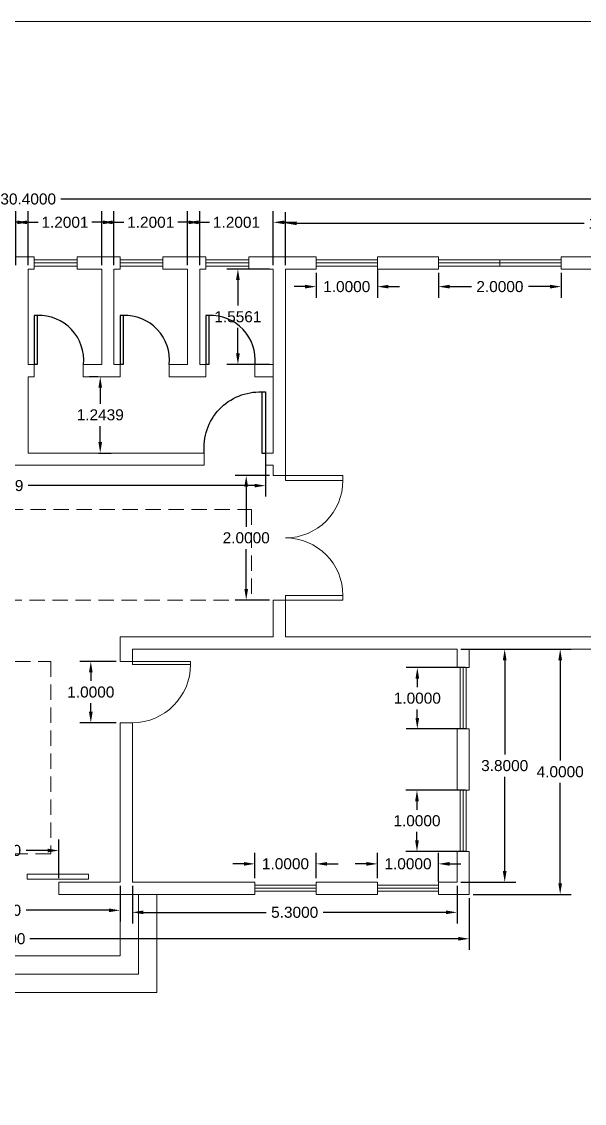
# Model space of a CAD drawing. Header units: inches. Extents: x 4 to 844, y 19 to 530.
# Drawn here: x 32.39 to 41.58, y 208.06 to 225.7 of the extents above; entities that cross this region are included whole.
import ezdxf

# ---------------------------------------------------------------- set-up
doc = ezdxf.new("R2010")
doc.units = ezdxf.units.IN
doc.header["$MEASUREMENT"] = 0
doc.linetypes.add('HIDDEN', pattern=[0.375, 0.25, -0.125])
doc.layers.add('DOOR', color=2, linetype='Continuous')
doc.layers.add('FUR', color=6, linetype='Continuous')
doc.styles.get("Standard").update_dxf_attribs({"font": 'arial.ttf'})
doc.dimstyles.get("Standard").update_dxf_attribs({"dimtxt": 0.18, "dimasz": 0.18, "dimexe": 0.18, "dimexo": 0.0625, "dimgap": 0.09, "dimtad": 0, "dimtih": 1, "dimtoh": 1, "dimdec": 4, "dimzin": 0, "dimdsep": 46, "dimtxsty": 'Standard', "dimcen": 0.09, "dimadec": 0, "dimazin": 0, "dimtfac": 1, "dimtdec": 4, "dimtofl": 0, "dimtmove": 0, "dimatfit": 3, "dimfxl": 1, "dimtolj": 1, "dimtzin": 0, "dimarcsym": 0})

# ---------------------------------------------------------------- blocks, each defined once
blk = doc.blocks.new('*D6')
at = {"color": 0, "lineweight": -2, "transparency": 16777216}
for p, q in [((36.696, 221.727), (36.696, 222.593)), ((47.496, 221.727), (47.496, 222.593)), ((36.876, 222.413), (41.571, 222.413)), ((47.316, 222.413), (42.621, 222.413))]:
    blk.add_line(p, q, dxfattribs=at)
at = {"color": 0, "lineweight": 0, "transparency": 16777216}
for points in [[(36.876, 222.443), (36.876, 222.383), (36.696, 222.413)], [(47.316, 222.443), (47.316, 222.383), (47.496, 222.413)]]:
    blk.add_solid(points, dxfattribs=at)
at = {"layer": 'Defpoints', "color": 0, "lineweight": 0, "transparency": 16777216}
for p in [(47.496, 222.413), (36.696, 221.665), (47.496, 221.665)]:
    blk.add_point(p, dxfattribs=at)
at = {"color": 0, "lineweight": 0, "transparency": 16777216, "insert": (42.096, 222.413), "char_height": 0.18, "attachment_point": 5}
blk.add_mtext('\\A1;10.8000', dxfattribs=at)
blk = doc.blocks.new('*D8')
at = {"color": 0, "lineweight": -2, "transparency": 16777216}
for p, q in [((39.558, 215.465), (40.454, 215.465)), ((40.274, 215.285), (40.274, 213.747)), ((40.274, 211.845), (40.274, 213.383)), ((39.558, 211.665), (40.454, 211.665))]:
    blk.add_line(p, q, dxfattribs=at)
at = {"color": 0, "lineweight": 0, "transparency": 16777216}
for points in [[(40.244, 215.285), (40.304, 215.285), (40.274, 215.465)], [(40.244, 211.845), (40.304, 211.845), (40.274, 211.665)]]:
    blk.add_solid(points, dxfattribs=at)
at = {"layer": 'Defpoints', "color": 0, "lineweight": 0, "transparency": 16777216}
for p in [(39.496, 215.465), (39.496, 211.665), (40.274, 211.665)]:
    blk.add_point(p, dxfattribs=at)
at = {"color": 0, "lineweight": 0, "transparency": 16777216, "insert": (40.274, 213.565), "char_height": 0.18, "attachment_point": 5}
blk.add_mtext('\\A1;3.8000', dxfattribs=at)
blk = doc.blocks.new('*D9')
at = {"color": 0, "lineweight": -2, "transparency": 16777216}
for p, q in [((34.196, 211.602), (34.196, 210.992)), ((39.496, 211.602), (39.496, 210.992)), ((34.376, 211.172), (36.383, 211.172)), ((39.316, 211.172), (37.309, 211.172))]:
    blk.add_line(p, q, dxfattribs=at)
at = {"color": 0, "lineweight": 0, "transparency": 16777216}
for points in [[(34.376, 211.202), (34.376, 211.142), (34.196, 211.172)], [(39.316, 211.202), (39.316, 211.142), (39.496, 211.172)]]:
    blk.add_solid(points, dxfattribs=at)
at = {"layer": 'Defpoints', "color": 0, "lineweight": 0, "transparency": 16777216}
for p in [(34.196, 211.665), (39.496, 211.665), (39.496, 211.172)]:
    blk.add_point(p, dxfattribs=at)
at = {"color": 0, "lineweight": 0, "transparency": 16777216, "insert": (36.846, 211.172), "char_height": 0.18, "attachment_point": 5}
blk.add_mtext('\\A1;5.3000', dxfattribs=at)
blk = doc.blocks.new('*D10')
at = {"color": 0, "lineweight": -2, "transparency": 16777216}
for p, q in [((29.996, 211.602), (29.996, 211.025)), ((33.996, 211.602), (33.996, 211.025)), ((30.176, 211.205), (31.529, 211.205)), ((33.816, 211.205), (32.463, 211.205))]:
    blk.add_line(p, q, dxfattribs=at)
at = {"color": 0, "lineweight": 0, "transparency": 16777216}
for points in [[(30.176, 211.235), (30.176, 211.175), (29.996, 211.205)], [(33.816, 211.235), (33.816, 211.175), (33.996, 211.205)]]:
    blk.add_solid(points, dxfattribs=at)
at = {"layer": 'Defpoints', "color": 0, "lineweight": 0, "transparency": 16777216}
for p in [(29.996, 211.665), (33.996, 211.665), (29.996, 211.205)]:
    blk.add_point(p, dxfattribs=at)
at = {"color": 0, "lineweight": 0, "transparency": 16777216, "insert": (31.996, 211.205), "char_height": 0.18, "attachment_point": 5}
blk.add_mtext('\\A1;4.0000', dxfattribs=at)
blk = doc.blocks.new('*D14')
at = {"color": 0, "lineweight": -2, "transparency": 16777216}
for p, q in [((17.296, 221.927), (17.296, 222.988)), ((47.696, 221.927), (47.696, 222.988)), ((17.476, 222.808), (31.963, 222.808)), ((47.516, 222.808), (33.029, 222.808))]:
    blk.add_line(p, q, dxfattribs=at)
at = {"color": 0, "lineweight": 0, "transparency": 16777216}
for points in [[(17.476, 222.838), (17.476, 222.778), (17.296, 222.808)], [(47.516, 222.838), (47.516, 222.778), (47.696, 222.808)]]:
    blk.add_solid(points, dxfattribs=at)
at = {"layer": 'Defpoints', "color": 0, "lineweight": 0, "transparency": 16777216}
for p in [(47.696, 222.808), (17.296, 221.865), (47.696, 221.865)]:
    blk.add_point(p, dxfattribs=at)
at = {"color": 0, "lineweight": 0, "transparency": 16777216, "insert": (32.496, 222.808), "char_height": 0.18, "attachment_point": 5}
blk.add_mtext('\\A1;30.4000', dxfattribs=at)
blk = doc.blocks.new('*D16')
at = {"color": 0, "lineweight": -2, "transparency": 16777216}
for p, q in [((39.758, 215.465), (41.36, 215.465)), ((41.18, 215.285), (41.18, 213.647)), ((41.18, 211.645), (41.18, 213.283)), ((39.758, 211.465), (41.36, 211.465))]:
    blk.add_line(p, q, dxfattribs=at)
at = {"color": 0, "lineweight": 0, "transparency": 16777216}
for points in [[(41.15, 215.285), (41.21, 215.285), (41.18, 215.465)], [(41.15, 211.645), (41.21, 211.645), (41.18, 211.465)]]:
    blk.add_solid(points, dxfattribs=at)
at = {"layer": 'Defpoints', "color": 0, "lineweight": 0, "transparency": 16777216}
for p in [(39.696, 215.465), (39.696, 211.465), (41.18, 211.465)]:
    blk.add_point(p, dxfattribs=at)
at = {"color": 0, "lineweight": 0, "transparency": 16777216, "insert": (41.18, 213.465), "char_height": 0.18, "attachment_point": 5}
blk.add_mtext('\\A1;4.0000', dxfattribs=at)
blk = doc.blocks.new('*D17')
at = {"color": 0, "lineweight": -2, "transparency": 16777216}
for p, q in [((24.296, 211.402), (24.296, 210.561)), ((39.696, 211.402), (39.696, 210.561)), ((24.476, 210.741), (31.471, 210.741)), ((39.516, 210.741), (32.521, 210.741))]:
    blk.add_line(p, q, dxfattribs=at)
at = {"color": 0, "lineweight": 0, "transparency": 16777216}
for points in [[(24.476, 210.771), (24.476, 210.711), (24.296, 210.741)], [(39.516, 210.771), (39.516, 210.711), (39.696, 210.741)]]:
    blk.add_solid(points, dxfattribs=at)
at = {"layer": 'Defpoints', "color": 0, "lineweight": 0, "transparency": 16777216}
for p in [(24.296, 211.465), (39.696, 211.465), (24.296, 210.741)]:
    blk.add_point(p, dxfattribs=at)
at = {"color": 0, "lineweight": 0, "transparency": 16777216, "insert": (31.996, 210.741), "char_height": 0.18, "attachment_point": 5}
blk.add_mtext('\\A1;15.4000', dxfattribs=at)
blk = doc.blocks.new('*D23')
at = {"color": 0, "lineweight": -2, "transparency": 16777216}
for p, q in [((36.433, 218.297), (35.875, 218.297)), ((36.055, 218.117), (36.055, 217.463)), ((36.055, 216.445), (36.055, 217.099)), ((36.433, 216.265), (35.875, 216.265))]:
    blk.add_line(p, q, dxfattribs=at)
at = {"color": 0, "lineweight": 0, "transparency": 16777216}
for points in [[(36.025, 218.117), (36.085, 218.117), (36.055, 218.297)], [(36.025, 216.445), (36.085, 216.445), (36.055, 216.265)]]:
    blk.add_solid(points, dxfattribs=at)
at = {"layer": 'Defpoints', "color": 0, "lineweight": 0, "transparency": 16777216}
for p in [(36.496, 218.297), (36.055, 216.265), (36.496, 216.265)]:
    blk.add_point(p, dxfattribs=at)
at = {"color": 0, "lineweight": 0, "transparency": 16777216, "insert": (36.055, 217.281), "char_height": 0.18, "attachment_point": 5}
blk.add_mtext('\\A1;2.0000', dxfattribs=at)
blk = doc.blocks.new('*D25')
at = {"color": 0, "lineweight": -2, "transparency": 16777216}
for p, q in [((33.933, 215.265), (33.338, 215.265)), ((33.518, 215.085), (33.518, 214.947)), ((33.518, 214.445), (33.518, 214.583)), ((33.933, 214.265), (33.338, 214.265))]:
    blk.add_line(p, q, dxfattribs=at)
at = {"color": 0, "lineweight": 0, "transparency": 16777216}
for points in [[(33.488, 215.085), (33.548, 215.085), (33.518, 215.265)], [(33.488, 214.445), (33.548, 214.445), (33.518, 214.265)]]:
    blk.add_solid(points, dxfattribs=at)
at = {"layer": 'Defpoints', "color": 0, "lineweight": 0, "transparency": 16777216}
for p in [(33.996, 215.265), (33.518, 214.265), (33.996, 214.265)]:
    blk.add_point(p, dxfattribs=at)
at = {"color": 0, "lineweight": 0, "transparency": 16777216, "insert": (33.518, 214.765), "char_height": 0.18, "attachment_point": 5}
blk.add_mtext('\\A1;1.0000', dxfattribs=at)
blk = doc.blocks.new('*D26')
at = {"color": 0, "lineweight": -2, "transparency": 16777216}
for p, q in [((30.996, 211.727), (30.996, 212.361)), ((32.996, 211.727), (32.996, 212.361)), ((31.176, 212.181), (31.531, 212.181)), ((32.816, 212.181), (32.461, 212.181))]:
    blk.add_line(p, q, dxfattribs=at)
at = {"color": 0, "lineweight": 0, "transparency": 16777216}
for points in [[(31.176, 212.211), (31.176, 212.151), (30.996, 212.181)], [(32.816, 212.211), (32.816, 212.151), (32.996, 212.181)]]:
    blk.add_solid(points, dxfattribs=at)
at = {"layer": 'Defpoints', "color": 0, "lineweight": 0, "transparency": 16777216}
for p in [(30.996, 212.181), (30.996, 211.665), (32.996, 211.665)]:
    blk.add_point(p, dxfattribs=at)
at = {"color": 0, "lineweight": 0, "transparency": 16777216, "insert": (31.996, 212.181), "char_height": 0.18, "attachment_point": 5}
blk.add_mtext('\\A1;2.0000', dxfattribs=at)
blk = doc.blocks.new('*D29')
at = {"color": 0, "lineweight": -2, "transparency": 16777216}
for p, q in [((39.196, 221.602), (39.196, 221.199)), ((41.196, 221.602), (41.196, 221.199)), ((39.376, 221.379), (39.731, 221.379)), ((41.016, 221.379), (40.661, 221.379))]:
    blk.add_line(p, q, dxfattribs=at)
at = {"color": 0, "lineweight": 0, "transparency": 16777216}
for points in [[(39.376, 221.409), (39.376, 221.349), (39.196, 221.379)], [(41.016, 221.409), (41.016, 221.349), (41.196, 221.379)]]:
    blk.add_solid(points, dxfattribs=at)
at = {"layer": 'Defpoints', "color": 0, "lineweight": 0, "transparency": 16777216}
for p in [(39.196, 221.665), (41.196, 221.665), (39.196, 221.379)]:
    blk.add_point(p, dxfattribs=at)
at = {"color": 0, "lineweight": 0, "transparency": 16777216, "insert": (40.196, 221.379), "char_height": 0.18, "attachment_point": 5}
blk.add_mtext('\\A1;2.0000', dxfattribs=at)
blk = doc.blocks.new('*D30')
at = {"color": 0, "lineweight": -2, "transparency": 16777216}
for p, q in [((38.196, 221.652), (38.196, 221.199)), ((37.196, 221.602), (37.196, 221.199)), ((37.016, 221.379), (36.836, 221.379)), ((38.376, 221.379), (38.556, 221.379))]:
    blk.add_line(p, q, dxfattribs=at)
at = {"color": 0, "lineweight": 0, "transparency": 16777216}
for points in [[(37.016, 221.409), (37.016, 221.349), (37.196, 221.379)], [(38.376, 221.409), (38.376, 221.349), (38.196, 221.379)]]:
    blk.add_solid(points, dxfattribs=at)
at = {"layer": 'Defpoints', "color": 0, "lineweight": 0, "transparency": 16777216}
for p in [(37.196, 221.665), (38.196, 221.715), (38.196, 221.379)]:
    blk.add_point(p, dxfattribs=at)
at = {"color": 0, "lineweight": 0, "transparency": 16777216, "insert": (37.696, 221.379), "char_height": 0.18, "attachment_point": 5}
blk.add_mtext('\\A1;1.0000', dxfattribs=at)
blk = doc.blocks.new('*D35')
at = {"color": 0, "lineweight": -2, "transparency": 16777216}
for p, q in [((39.633, 215.165), (38.668, 215.165)), ((38.848, 214.985), (38.848, 214.847)), ((38.848, 214.345), (38.848, 214.483)), ((39.633, 214.165), (38.668, 214.165))]:
    blk.add_line(p, q, dxfattribs=at)
at = {"color": 0, "lineweight": 0, "transparency": 16777216}
for points in [[(38.818, 214.985), (38.878, 214.985), (38.848, 215.165)], [(38.818, 214.345), (38.878, 214.345), (38.848, 214.165)]]:
    blk.add_solid(points, dxfattribs=at)
at = {"layer": 'Defpoints', "color": 0, "lineweight": 0, "transparency": 16777216}
for p in [(39.696, 215.165), (38.848, 214.165), (39.696, 214.165)]:
    blk.add_point(p, dxfattribs=at)
at = {"color": 0, "lineweight": 0, "transparency": 16777216, "insert": (38.848, 214.665), "char_height": 0.18, "attachment_point": 5}
blk.add_mtext('\\A1;1.0000', dxfattribs=at)
blk = doc.blocks.new('*D36')
at = {"color": 0, "lineweight": -2, "transparency": 16777216}
for p, q in [((39.633, 213.165), (38.662, 213.165)), ((38.842, 212.985), (38.842, 212.847)), ((38.842, 212.345), (38.842, 212.483)), ((39.633, 212.165), (38.662, 212.165))]:
    blk.add_line(p, q, dxfattribs=at)
at = {"color": 0, "lineweight": 0, "transparency": 16777216}
for points in [[(38.812, 212.985), (38.872, 212.985), (38.842, 213.165)], [(38.812, 212.345), (38.872, 212.345), (38.842, 212.165)]]:
    blk.add_solid(points, dxfattribs=at)
at = {"layer": 'Defpoints', "color": 0, "lineweight": 0, "transparency": 16777216}
for p in [(39.696, 213.165), (38.842, 212.165), (39.696, 212.165)]:
    blk.add_point(p, dxfattribs=at)
at = {"color": 0, "lineweight": 0, "transparency": 16777216, "insert": (38.842, 212.665), "char_height": 0.18, "attachment_point": 5}
blk.add_mtext('\\A1;1.0000', dxfattribs=at)
blk = doc.blocks.new('*D37')
at = {"color": 0, "lineweight": -2, "transparency": 16777216}
for p, q in [((38.196, 211.727), (38.196, 212.143)), ((39.196, 211.677), (39.196, 212.143)), ((38.016, 211.963), (37.836, 211.963)), ((39.376, 211.963), (39.556, 211.963))]:
    blk.add_line(p, q, dxfattribs=at)
at = {"color": 0, "lineweight": 0, "transparency": 16777216}
for points in [[(38.016, 211.993), (38.016, 211.933), (38.196, 211.963)], [(39.376, 211.993), (39.376, 211.933), (39.196, 211.963)]]:
    blk.add_solid(points, dxfattribs=at)
at = {"layer": 'Defpoints', "color": 0, "lineweight": 0, "transparency": 16777216}
for p in [(38.196, 211.963), (38.196, 211.665), (39.196, 211.615)]:
    blk.add_point(p, dxfattribs=at)
at = {"color": 0, "lineweight": 0, "transparency": 16777216, "insert": (38.696, 211.963), "char_height": 0.18, "attachment_point": 5}
blk.add_mtext('\\A1;1.0000', dxfattribs=at)
blk = doc.blocks.new('*D38')
at = {"color": 0, "lineweight": -2, "transparency": 16777216}
for p, q in [((36.196, 211.727), (36.196, 212.143)), ((37.196, 211.727), (37.196, 212.143)), ((36.016, 211.963), (35.836, 211.963)), ((37.376, 211.963), (37.556, 211.963))]:
    blk.add_line(p, q, dxfattribs=at)
at = {"color": 0, "lineweight": 0, "transparency": 16777216}
for points in [[(36.016, 211.993), (36.016, 211.933), (36.196, 211.963)], [(37.376, 211.993), (37.376, 211.933), (37.196, 211.963)]]:
    blk.add_solid(points, dxfattribs=at)
at = {"layer": 'Defpoints', "color": 0, "lineweight": 0, "transparency": 16777216}
for p in [(37.196, 211.963), (36.196, 211.665), (37.196, 211.665)]:
    blk.add_point(p, dxfattribs=at)
at = {"color": 0, "lineweight": 0, "transparency": 16777216, "insert": (36.696, 211.963), "char_height": 0.18, "attachment_point": 5}
blk.add_mtext('\\A1;1.0000', dxfattribs=at)
blk = doc.blocks.new('DESK4')
at = {"color": 0}
for p, q in [((0, 1), (-0.06, 1)), ((0, 0), (-0.06, 0))]:
    blk.add_line(p, q, dxfattribs=at)
blk.add_lwpolyline([(-0.06, 1), (-0.06, 0)], dxfattribs=at)
blk.add_lwpolyline([(0.944, 0, 0.455404), (0, 1), (0, 0)], format="xyb", dxfattribs=at)
blk = doc.blocks.new('*D82')
at = {"color": 0, "lineweight": -2, "transparency": 16777216}
for p, q in [((31.096, 221.727), (31.096, 222.608)), ((32.296, 221.727), (32.296, 222.608)), ((30.916, 222.428), (30.736, 222.428)), ((32.476, 222.428), (32.656, 222.428))]:
    blk.add_line(p, q, dxfattribs=at)
at = {"color": 0, "lineweight": 0, "transparency": 16777216}
for points in [[(30.916, 222.458), (30.916, 222.398), (31.096, 222.428)], [(32.476, 222.458), (32.476, 222.398), (32.296, 222.428)]]:
    blk.add_solid(points, dxfattribs=at)
at = {"layer": 'Defpoints', "color": 0, "lineweight": 0, "transparency": 16777216}
for p in [(32.296, 222.428), (31.096, 221.665), (32.296, 221.665)]:
    blk.add_point(p, dxfattribs=at)
at = {"color": 0, "lineweight": 0, "transparency": 16777216, "insert": (31.696, 222.428), "char_height": 0.18, "attachment_point": 5}
blk.add_mtext('\\A1;1.2001', dxfattribs=at)
blk = doc.blocks.new('*D83')
at = {"color": 0, "lineweight": -2, "transparency": 16777216}
for p, q in [((32.496, 221.727), (32.496, 222.608)), ((33.696, 221.727), (33.696, 222.608)), ((32.316, 222.428), (32.136, 222.428)), ((33.876, 222.428), (34.056, 222.428))]:
    blk.add_line(p, q, dxfattribs=at)
at = {"color": 0, "lineweight": 0, "transparency": 16777216}
for points in [[(32.316, 222.458), (32.316, 222.398), (32.496, 222.428)], [(33.876, 222.458), (33.876, 222.398), (33.696, 222.428)]]:
    blk.add_solid(points, dxfattribs=at)
at = {"layer": 'Defpoints', "color": 0, "lineweight": 0, "transparency": 16777216}
for p in [(33.696, 222.428), (32.496, 221.665), (33.696, 221.665)]:
    blk.add_point(p, dxfattribs=at)
at = {"color": 0, "lineweight": 0, "transparency": 16777216, "insert": (33.096, 222.428), "char_height": 0.18, "attachment_point": 5}
blk.add_mtext('\\A1;1.2001', dxfattribs=at)
blk = doc.blocks.new('*D84')
at = {"color": 0, "lineweight": -2, "transparency": 16777216}
for p, q in [((33.896, 221.727), (33.896, 222.608)), ((35.096, 221.727), (35.096, 222.608)), ((33.716, 222.428), (33.536, 222.428)), ((35.276, 222.428), (35.456, 222.428))]:
    blk.add_line(p, q, dxfattribs=at)
at = {"color": 0, "lineweight": 0, "transparency": 16777216}
for points in [[(33.716, 222.458), (33.716, 222.398), (33.896, 222.428)], [(35.276, 222.458), (35.276, 222.398), (35.096, 222.428)]]:
    blk.add_solid(points, dxfattribs=at)
at = {"layer": 'Defpoints', "color": 0, "lineweight": 0, "transparency": 16777216}
for p in [(35.096, 222.428), (33.896, 221.665), (35.096, 221.665)]:
    blk.add_point(p, dxfattribs=at)
at = {"color": 0, "lineweight": 0, "transparency": 16777216, "insert": (34.496, 222.428), "char_height": 0.18, "attachment_point": 5}
blk.add_mtext('\\A1;1.2001', dxfattribs=at)
blk = doc.blocks.new('*D85')
at = {"color": 0, "lineweight": -2, "transparency": 16777216}
for p, q in [((35.296, 221.727), (35.296, 222.608)), ((36.496, 221.727), (36.496, 222.608)), ((35.116, 222.428), (34.936, 222.428)), ((36.676, 222.428), (36.856, 222.428))]:
    blk.add_line(p, q, dxfattribs=at)
at = {"color": 0, "lineweight": 0, "transparency": 16777216}
for points in [[(35.116, 222.458), (35.116, 222.398), (35.296, 222.428)], [(36.676, 222.458), (36.676, 222.398), (36.496, 222.428)]]:
    blk.add_solid(points, dxfattribs=at)
at = {"layer": 'Defpoints', "color": 0, "lineweight": 0, "transparency": 16777216}
for p in [(36.496, 222.428), (35.296, 221.665), (36.496, 221.665)]:
    blk.add_point(p, dxfattribs=at)
at = {"color": 0, "lineweight": 0, "transparency": 16777216, "insert": (35.896, 222.428), "char_height": 0.18, "attachment_point": 5}
blk.add_mtext('\\A1;1.2001', dxfattribs=at)
blk = doc.blocks.new('*D86')
at = {"color": 0, "lineweight": -2, "transparency": 16777216}
for p, q in [((36.433, 221.665), (35.739, 221.665)), ((35.919, 221.485), (35.919, 221.069)), ((35.919, 220.289), (35.919, 220.705)), ((36.433, 220.109), (35.739, 220.109))]:
    blk.add_line(p, q, dxfattribs=at)
at = {"color": 0, "lineweight": 0, "transparency": 16777216}
for points in [[(35.889, 221.485), (35.949, 221.485), (35.919, 221.665)], [(35.889, 220.289), (35.949, 220.289), (35.919, 220.109)]]:
    blk.add_solid(points, dxfattribs=at)
at = {"layer": 'Defpoints', "color": 0, "lineweight": 0, "transparency": 16777216}
for p in [(36.496, 221.665), (35.919, 220.109), (36.496, 220.109)]:
    blk.add_point(p, dxfattribs=at)
at = {"color": 0, "lineweight": 0, "transparency": 16777216, "insert": (35.919, 220.887), "char_height": 0.18, "attachment_point": 5}
blk.add_mtext('\\A1;1.5561', dxfattribs=at)
blk = doc.blocks.new('*D87')
at = {"color": 0, "lineweight": -2, "transparency": 16777216}
for p, q in [((33.633, 219.909), (33.492, 219.909)), ((33.672, 219.729), (33.672, 219.469)), ((33.672, 218.845), (33.672, 219.105)), ((33.642, 218.665), (33.852, 218.665))]:
    blk.add_line(p, q, dxfattribs=at)
at = {"color": 0, "lineweight": 0, "transparency": 16777216}
for points in [[(33.642, 219.729), (33.702, 219.729), (33.672, 219.909)], [(33.642, 218.845), (33.702, 218.845), (33.672, 218.665)]]:
    blk.add_solid(points, dxfattribs=at)
at = {"layer": 'Defpoints', "color": 0, "lineweight": 0, "transparency": 16777216}
for p in [(33.696, 219.909), (33.579, 218.665), (33.672, 218.665)]:
    blk.add_point(p, dxfattribs=at)
at = {"color": 0, "lineweight": 0, "transparency": 16777216, "insert": (33.672, 219.287), "char_height": 0.18, "attachment_point": 5}
blk.add_mtext('\\A1;1.2439', dxfattribs=at)
blk = doc.blocks.new('*D88')
at = {"color": 0, "lineweight": -2, "transparency": 16777216}
for p, q in [((27.696, 219.52), (27.696, 217.953)), ((36.371, 219.598), (36.371, 217.953)), ((27.876, 218.133), (31.569, 218.133)), ((36.191, 218.133), (32.497, 218.133))]:
    blk.add_line(p, q, dxfattribs=at)
at = {"color": 0, "lineweight": 0, "transparency": 16777216}
for points in [[(27.876, 218.163), (27.876, 218.103), (27.696, 218.133)], [(36.191, 218.163), (36.191, 218.103), (36.371, 218.133)]]:
    blk.add_solid(points, dxfattribs=at)
at = {"layer": 'Defpoints', "color": 0, "lineweight": 0, "transparency": 16777216}
for p in [(27.696, 219.583), (36.371, 219.661), (36.371, 218.133)]:
    blk.add_point(p, dxfattribs=at)
at = {"color": 0, "lineweight": 0, "transparency": 16777216, "insert": (32.033, 218.133), "char_height": 0.18, "attachment_point": 5}
blk.add_mtext('\\A1;8.6749', dxfattribs=at)

msp = doc.modelspace()

# ---------------------------------------------------------------- linework, layer by layer
at = {"lineweight": 0}
for p, q in [((31.89574, 221.86499), (32.59574, 221.86499)), ((32.59574, 221.66499), (32.59574, 221.86499)), ((33.2958, 221.86499), (33.9958, 221.86499)), ((33.9958, 221.66499), (33.9958, 221.86499)), ((34.69586, 221.86499), (35.39586, 221.86499)), ((35.39586, 221.66499), (35.39586, 221.86499)), ((32.49574, 221.66499), (32.49574, 220.10891)), ((32.49574, 221.66499), (32.59574, 221.66499)), ((33.2958, 221.66499), (33.6958, 221.66499)), ((33.6958, 221.66499), (33.6958, 220.10891)), ((33.8958, 221.66499), (33.8958, 220.10891)), ((33.8958, 221.66499), (33.9958, 221.66499)), ((34.69586, 221.66499), (35.09586, 221.66499)), ((35.09586, 221.66499), (35.09586, 220.10891)), ((35.29586, 221.66499), (35.29586, 220.10891)), ((35.29586, 221.66499), (35.39586, 221.66499)), ((36.09592, 221.66499), (36.49592, 221.66499)), ((36.09592, 221.66499), (36.49592, 221.66499)), ((36.49592, 221.66499), (36.49592, 218.66499)), ((36.69592, 221.66499), (37.19592, 221.66499)), ((36.69592, 221.66499), (36.69592, 218.26499)), ((38.19592, 221.66499), (39.19592, 221.66499)), ((41.19592, 221.66499), (42.19592, 221.66499)), ((32.49574, 220.10891), (32.64374, 220.10891)), ((33.39574, 220.10891), (33.6958, 220.10891)), ((33.8958, 220.10891), (34.0438, 220.10891)), ((34.7958, 220.10891), (35.09586, 220.10891)), ((35.29586, 220.10891), (35.44386, 220.10891)), ((36.19586, 220.10891), (36.49592, 220.10891)), ((32.49574, 219.90891), (32.49574, 218.66499)), ((32.49574, 219.90891), (32.59574, 219.90891)), ((33.39574, 219.90891), (33.9958, 219.90891)), ((34.7958, 219.90891), (35.39586, 219.90891)), ((36.19586, 219.90891), (36.49592, 219.90891)), ((32.49574, 218.66499), (35.37086, 218.66499)), ((36.31108, 218.66499), (36.49592, 218.66499)), ((32.09592, 218.46499), (35.37084, 218.46499)), ((36.37084, 218.46499), (36.49592, 218.46499)), ((36.49592, 218.46499), (36.49592, 218.29697)), ((36.49592, 216.26499), (36.49592, 215.66499)), ((36.69592, 216.26499), (36.69592, 215.66499)), ((33.99592, 215.66499), (36.49592, 215.66499)), ((33.99592, 215.66499), (33.99592, 215.26499)), ((36.69592, 215.66499), (42.19592, 215.66499)), ((36.69592, 215.66499), (39.49592, 215.66499)), ((34.19592, 215.46499), (39.49592, 215.46499)), ((34.19592, 215.46499), (34.19592, 215.26499)), ((39.49592, 215.46499), (39.49592, 215.16499)), ((33.99592, 214.26499), (33.99592, 211.66499)), ((34.19592, 214.26499), (34.19592, 211.66499)), ((39.49592, 214.16499), (39.49592, 213.16499)), ((39.49592, 212.16499), (39.49592, 211.66499)), ((33.99592, 211.66499), (32.99592, 211.66499)), ((35.49592, 211.66499), (34.19592, 211.66499)), ((36.19592, 211.66499), (35.49592, 211.66499)), ((38.19592, 211.66499), (37.19592, 211.66499)), ((39.49592, 211.66499), (39.19592, 211.66499)), ((33.99592, 211.46499), (33.99592, 210.46499)), ((34.29592, 211.46499), (34.29592, 210.16499)), ((34.59592, 211.46499), (34.59592, 209.86499)), ((33.99592, 210.46499), (29.99592, 210.46499)), ((34.29592, 210.16499), (29.69592, 210.16499)), ((34.59592, 209.86499), (29.39592, 209.86499))]:
    msp.add_line(p, q, dxfattribs=at)
at = {"color": 40, "lineweight": 0, "true_color": 0xf8d731}
for p, q in [((32.59574, 221.81499), (33.2958, 221.81499)), ((33.2958, 221.66499), (33.2958, 221.86499)), ((33.9958, 221.81499), (34.69586, 221.81499)), ((34.69586, 221.66499), (34.69586, 221.86499)), ((35.39586, 221.81499), (36.09592, 221.81499)), ((36.09592, 221.86499), (37.19592, 221.86499)), ((36.09592, 221.86499), (37.19592, 221.86499)), ((36.09592, 221.66499), (36.09592, 221.86499)), ((37.19592, 221.66499), (37.19592, 221.86499)), ((37.19592, 221.81499), (38.19592, 221.81499)), ((38.19592, 221.86499), (39.19592, 221.86499)), ((38.19592, 221.66499), (38.19592, 221.86499)), ((39.19592, 221.66499), (39.19592, 221.86499)), ((39.19592, 221.81499), (41.19592, 221.81499)), ((40.19592, 221.71499), (40.19592, 221.81499)), ((41.19592, 221.86499), (42.19592, 221.86499)), ((41.19592, 221.66499), (41.19592, 221.86499)), ((32.59574, 221.76499), (33.2958, 221.76499)), ((32.59574, 221.71499), (33.2958, 221.71499)), ((33.9958, 221.76499), (34.69586, 221.76499)), ((33.9958, 221.71499), (34.69586, 221.71499)), ((35.39586, 221.76499), (36.09592, 221.76499)), ((35.39586, 221.71499), (36.09592, 221.71499)), ((37.19592, 221.76499), (38.19592, 221.76499)), ((37.19592, 221.71499), (38.19592, 221.71499)), ((39.19592, 221.76499), (41.19592, 221.76499)), ((39.19592, 221.71499), (41.19592, 221.71499)), ((32.49574, 220.10891), (32.59574, 220.10891)), ((32.59574, 220.10891), (32.59574, 219.90891)), ((33.39574, 220.10891), (33.39574, 219.90891)), ((33.8958, 220.10891), (33.9958, 220.10891)), ((33.9958, 220.10891), (33.9958, 219.90891)), ((34.7958, 220.10891), (34.7958, 219.90891)), ((35.29586, 220.10891), (35.39586, 220.10891)), ((35.39586, 220.10891), (35.39586, 219.90891)), ((36.19586, 220.10891), (36.19586, 219.90891)), ((35.37084, 218.66499), (35.37084, 218.46499)), ((36.37084, 218.66499), (36.37084, 218.46499)), ((36.69592, 218.29697), (36.49592, 218.29697)), ((36.49592, 216.26499), (36.69592, 216.26499)), ((39.69592, 215.46499), (42.19592, 215.46499)), ((42.19592, 215.46499), (39.69592, 215.46499)), ((39.69592, 215.46499), (39.69592, 215.16499)), ((34.19592, 215.26499), (33.99592, 215.26499)), ((39.49592, 215.16499), (39.69592, 215.16499)), ((39.54592, 215.16499), (39.54592, 214.16499)), ((39.59592, 215.16499), (39.59592, 214.16499)), ((39.64592, 215.16499), (39.64592, 214.16499)), ((34.19592, 214.26499), (33.99592, 214.26499)), ((34.19592, 214.26499), (33.99592, 214.26499)), ((39.49592, 214.16499), (39.69592, 214.16499)), ((39.69592, 214.16499), (39.69592, 213.16499)), ((39.49592, 213.16499), (39.69592, 213.16499)), ((39.54592, 213.16499), (39.54592, 212.16499)), ((39.59592, 213.16499), (39.59592, 212.16499)), ((39.64592, 213.16499), (39.64592, 212.16499)), ((39.49592, 212.16499), (39.69592, 212.16499)), ((39.69592, 212.16499), (39.69592, 211.46499)), ((32.48127, 211.79556), (33.48127, 211.79556)), ((32.48127, 211.71556), (32.48127, 211.79556)), ((33.48127, 211.79556), (33.48127, 211.71556)), ((33.48127, 211.71556), (32.48127, 211.71556)), ((32.99592, 211.66499), (32.99592, 211.46499)), ((36.19592, 211.66499), (36.19592, 211.46499)), ((37.19592, 211.61499), (36.19592, 211.61499)), ((37.19592, 211.66499), (37.19592, 211.46499)), ((38.19592, 211.66499), (38.19592, 211.46499)), ((39.19592, 211.61499), (38.19592, 211.61499)), ((39.19592, 211.66499), (39.19592, 211.46499)), ((36.19592, 211.46499), (32.99592, 211.46499)), ((37.19592, 211.56499), (36.19592, 211.56499)), ((37.19592, 211.51499), (36.19592, 211.51499)), ((38.19592, 211.46499), (37.19592, 211.46499)), ((39.19592, 211.56499), (38.19592, 211.56499)), ((39.19592, 211.51499), (38.19592, 211.51499)), ((39.69592, 211.46499), (39.19592, 211.46499))]:
    msp.add_line(p, q, dxfattribs=at)
at = {"lineweight": 0}
msp.add_lwpolyline([(6.10626, 225.70189), (59.26807, 225.70189), (59.26807, 207.59578), (6.10626, 207.59578)], close=True, dxfattribs=at)
at = {"linetype": 'HIDDEN', "lineweight": 0}
for points in [[(28.03607, 217.74344), (36.14376, 217.74344), (36.14376, 216.26499), (28.03607, 216.26499)], [(31.15617, 215.26408), (32.86424, 215.26408), (32.86424, 212.12508), (31.15617, 212.12508)]]:
    msp.add_lwpolyline(points, close=True, dxfattribs=at)
at = {"layer": 'DOOR', "lineweight": 0}
for points in [[(36.69592, 218.29697), (37.63312, 218.29697), (37.63312, 218.21743), (36.69592, 218.21743)], [(36.69592, 216.26349), (37.63312, 216.26349), (37.63312, 216.34303), (36.69592, 216.34303)], [(34.19592, 215.26499), (35.1472, 215.26499), (35.1472, 215.21743), (34.19592, 215.21743)]]:
    msp.add_lwpolyline(points, close=True, dxfattribs=at)
for centre, radius, start, end in [((36.69592, 218.21743), 0.9372, 270, 0), ((36.69592, 216.34303), 0.9372, 0, 90), ((34.19592, 215.21743), 0.95128, 270, 0)]:
    msp.add_arc(centre, radius, start, end, dxfattribs=at)

# ---------------------------------------------------------------- block references
at = {"layer": 'FUR', "color": 40, "lineweight": 0, "true_color": 0xf8d731}
for p, xscale, yscale, zscale in [((32.64374, 220.10891), 0.8, 0.8, 0.8), ((34.0438, 220.10891), 0.8, 0.8, 0.8), ((35.44386, 220.10891), 0.8, 0.8, 0.8), ((36.31108, 218.66499), -0.99599986897069, 0.99599986897069, 0.99599986897069)]:
    msp.add_blockref('DESK4', p, dxfattribs=dict(at, xscale=xscale, yscale=yscale, zscale=zscale))

# ---------------------------------------------------------------- dimensions: what is measured, and where the dimension line sits
at = {"color": 3, "lineweight": 0}
for base, p1, p2, picture, middle in [((47.69592, 222.80797), (17.29592, 221.86499), (47.69592, 221.86499), '*D14', (32.49592, 222.80797)), ((24.29592, 210.74097), (39.69592, 211.46499), (24.29592, 211.46499), '*D17', (31.99592, 210.74097))]:
    dim = msp.add_linear_dim(base=base, p1=p1, p2=p2, dimstyle='Standard', dxfattribs=at)
    dim.commit()
    dim.dimension.update_dxf_attribs({"geometry": picture, "text_midpoint": middle, "dimtype": 160})
at = {"color": 1, "lineweight": 0}
for base, p1, p2, picture, middle in [((32.29574, 222.42845), (31.09568, 221.66499), (32.29574, 221.66499), '*D82', (31.69571, 222.42845)), ((33.6958, 222.42845), (32.49574, 221.66499), (33.6958, 221.66499), '*D83', (33.09577, 222.42845)), ((35.09586, 222.42845), (33.8958, 221.66499), (35.09586, 221.66499), '*D84', (34.49583, 222.42845)), ((36.49592, 222.42845), (35.29586, 221.66499), (36.49592, 221.66499), '*D85', (35.89589, 222.42845)), ((47.49592, 222.41345), (36.69592, 221.66499), (47.49592, 221.66499), '*D6', (42.09592, 222.41345)), ((36.37084, 218.13275), (27.69592, 219.58276), (36.37084, 219.66099), '*D88', (32.03338, 218.13275))]:
    dim = msp.add_linear_dim(base=base, p1=p1, p2=p2, dimstyle='Standard', dxfattribs=at)
    dim.commit()
    dim.dimension.update_dxf_attribs({"geometry": picture, "text_midpoint": middle})
for base, p1, p2, picture, middle in [((35.91912, 220.10891), (36.49592, 221.66499), (36.49592, 220.10891), '*D86', (35.91912, 220.88695)), ((33.67199, 218.66499), (33.69577, 219.90891), (33.57914, 218.66499), '*D87', (33.67199, 219.28695))]:
    dim = msp.add_linear_dim(base=base, p1=p1, p2=p2, angle=90, dimstyle='Standard', dxfattribs=at)
    dim.commit()
    dim.dimension.update_dxf_attribs({"geometry": picture, "text_midpoint": middle})
at = {"color": 3, "lineweight": 0}
for base, p1, p2, picture, middle in [((38.19592, 221.37872), (37.19592, 221.66499), (38.19592, 221.71499), '*D30', (37.69592, 221.37872)), ((39.19592, 221.37872), (41.19592, 221.66499), (39.19592, 221.66499), '*D29', (40.19592, 221.37872)), ((30.99592, 212.18097), (32.99592, 211.66499), (30.99592, 211.66499), '*D26', (31.99592, 212.18097)), ((37.19592, 211.96278), (36.19592, 211.66499), (37.19592, 211.66499), '*D38', (36.69592, 211.96278)), ((38.19592, 211.96278), (39.19592, 211.61499), (38.19592, 211.66499), '*D37', (38.69592, 211.96278))]:
    dim = msp.add_linear_dim(base=base, p1=p1, p2=p2, dimstyle='Standard', dxfattribs=at)
    dim.commit()
    dim.dimension.update_dxf_attribs({"geometry": picture, "text_midpoint": middle})
dim = msp.add_linear_dim(base=(36.0546, 216.26499), p1=(36.49592, 218.29697), p2=(36.49592, 216.26499), angle=90, text='2.0000', dimstyle='Standard', dxfattribs=at)
dim.commit()
dim.dimension.update_dxf_attribs({"geometry": '*D23', "text_midpoint": (36.0546, 217.28098)})
at = {"color": 1, "lineweight": 0}
dim = msp.add_linear_dim(base=(40.27449, 211.66499), p1=(39.49592, 215.46499), p2=(39.49592, 211.66499), angle=90, dimstyle='Standard', dxfattribs=at)
dim.commit()
dim.dimension.update_dxf_attribs({"geometry": '*D8', "text_midpoint": (40.27449, 213.56499), "dimtype": 160})
at = {"color": 3, "lineweight": 0}
for base, p1, p2, picture, middle in [((41.17973, 211.46499), (39.69592, 215.46499), (39.69592, 211.46499), '*D16', (41.17973, 213.46499)), ((38.8481, 214.16499), (39.69592, 215.16499), (39.69592, 214.16499), '*D35', (38.8481, 214.66499)), ((38.84197, 212.16499), (39.69592, 213.16499), (39.69592, 212.16499), '*D36', (38.84197, 212.66499))]:
    dim = msp.add_linear_dim(base=base, p1=p1, p2=p2, angle=90, dimstyle='Standard', dxfattribs=at)
    dim.commit()
    dim.dimension.update_dxf_attribs({"geometry": picture, "text_midpoint": middle, "dimtype": 160})
dim = msp.add_linear_dim(base=(33.51772, 214.26499), p1=(33.99592, 215.26499), p2=(33.99592, 214.26499), angle=90, dimstyle='Standard', dxfattribs=at)
dim.commit()
dim.dimension.update_dxf_attribs({"geometry": '*D25', "text_midpoint": (33.51772, 214.76499)})
at = {"color": 1, "lineweight": 0}
for base, p1, p2, picture, middle in [((29.99592, 211.20488), (33.99592, 211.66499), (29.99592, 211.66499), '*D10', (31.99592, 211.20488)), ((39.49592, 211.17175), (34.19592, 211.66499), (39.49592, 211.66499), '*D9', (36.84592, 211.17175))]:
    dim = msp.add_linear_dim(base=base, p1=p1, p2=p2, dimstyle='Standard', dxfattribs=at)
    dim.commit()
    dim.dimension.update_dxf_attribs({"geometry": picture, "text_midpoint": middle, "dimtype": 160})

doc.saveas('drawing.dxf')
